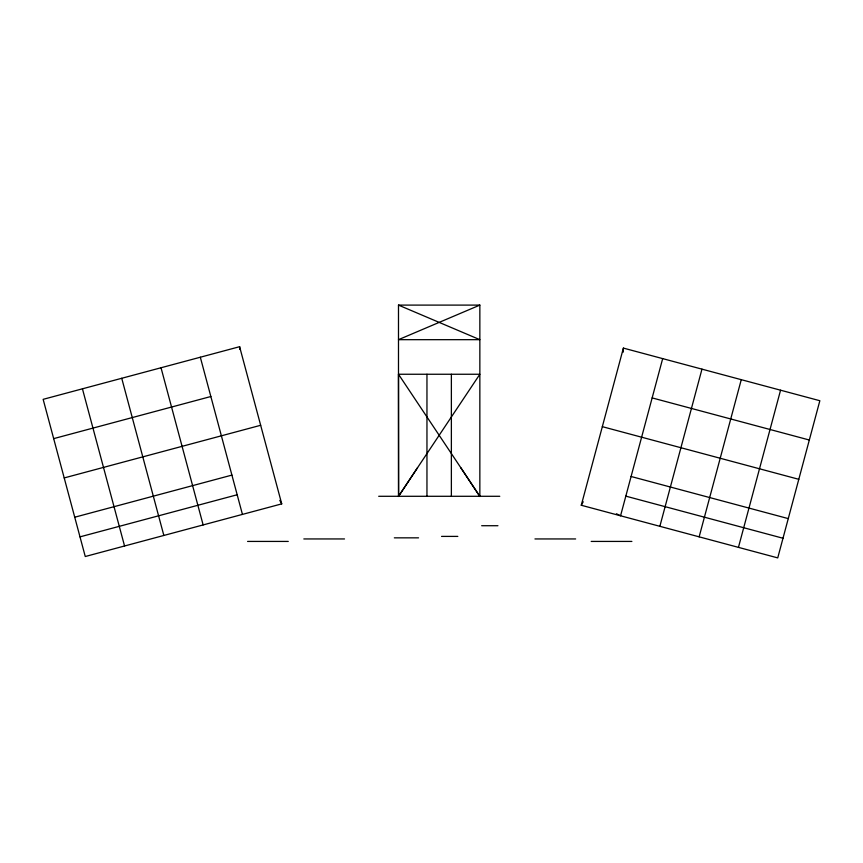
<?xml version="1.0" encoding="UTF-8"?>
<svg xmlns="http://www.w3.org/2000/svg" width="863" height="863" viewBox="0 0 863 863"><rect width="100%" height="100%" fill="white"/><g stroke="black" fill="none" stroke-linecap="round" stroke-linejoin="round"><path stroke-width="1.29" d="M623.323 352.082L623.388 348.091L819.85 400.723L777.736 557.897L581.274 505.254L623.388 348.091M662.676 358.62L620.562 515.783L616.462 513.765M659.861 526.311L701.975 369.148M699.149 536.84L741.263 379.677M738.448 547.369L780.562 390.205M581.274 505.254L583.215 501.77M417.541 467.703L398.63 496.29L398.49 374.251L479.85 374.251L398.49 496.29M479.85 496.505L479.85 305.103L398.49 339.677L479.85 339.677L398.49 305.103L398.49 496.505M239.612 346.699L43.15 399.342L85.264 556.516L281.726 503.873L239.612 346.699L239.655 349.364M53.679 438.631L210.852 396.516M64.207 477.929L260.669 425.286M74.736 517.217L231.91 475.103M80 536.862L237.174 494.758M398.49 305.103L479.85 305.103M378.695 496.29L499.774 496.29M481.673 525.718L497.94 525.718M441.554 536.398L457.822 536.398M394.337 537.843L418.555 537.843M303.83 538.944L344.51 538.944M534.952 538.944L575.632 538.944M247.584 541.425L288.264 541.425M591.198 541.425L631.878 541.425M652.148 397.908L809.321 440.022M602.331 426.667L798.793 479.31M631.09 476.495L788.264 518.609M625.826 496.139L783 538.253M398.49 374.251L479.85 496.29M460.788 467.703L479.699 496.29M279.785 500.378L281.726 503.873M200.324 357.228L242.438 514.402M161.025 367.757L203.139 524.931M121.737 378.285L163.851 535.459M82.438 388.814L124.552 545.988M451.371 374.251L451.371 496.29M426.958 374.251L426.958 496.29"/></g></svg>
